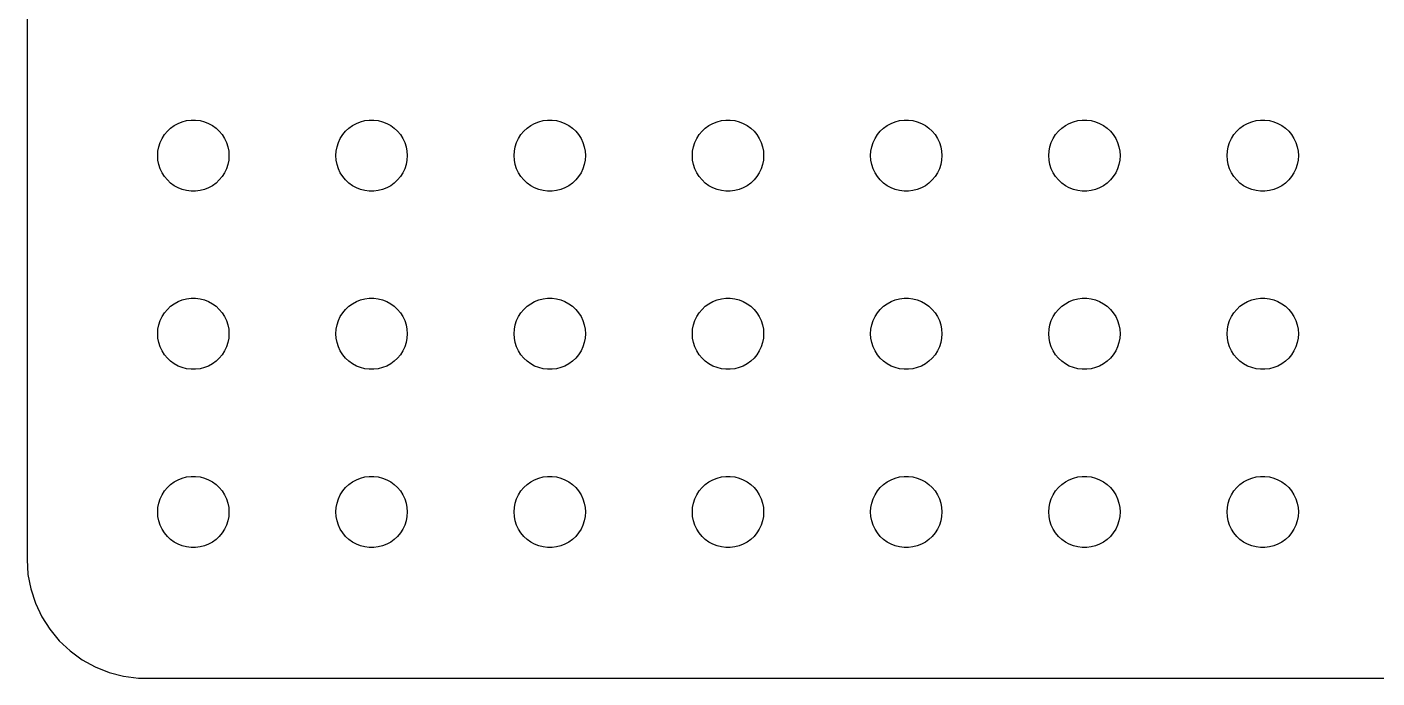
# Model space of a CAD drawing. Header units: metres. Extents: x -60 to 60, y -29 to 29.
# Drawn here: x -59.5 to -2.7, y -29.5 to -2.1 of the extents above; entities that cross this region are included whole.
import ezdxf

# ---------------------------------------------------------------- set-up
doc = ezdxf.new("R2010")
doc.units = ezdxf.units.M

msp = doc.modelspace()

# ---------------------------------------------------------------- linework, layer by layer
for p, q in [((-59.5, 24.5), (-59.5, -24.5)), ((-53.4561, -6.34422), (-53.3037, -6.23351)), ((-53.3037, -6.23351), (-53.1387, -6.14275)), ((-53.1387, -6.14275), (-52.9635, -6.07341)), ((-52.9635, -6.07341), (-52.7811, -6.02657)), ((-52.7811, -6.02657), (-52.5942, -6.00294)), ((-52.5942, -6.00294), (-52.4058, -6.00294)), ((-52.4058, -6.00294), (-52.2189, -6.02657)), ((-52.2189, -6.02657), (-52.0365, -6.07341)), ((-52.0365, -6.07341), (-51.8613, -6.14275)), ((-51.8613, -6.14275), (-51.6963, -6.23351)), ((-51.6963, -6.23351), (-51.5439, -6.34422)), ((-45.9561, -6.34422), (-45.8037, -6.23351)), ((-45.8037, -6.23351), (-45.6387, -6.14275)), ((-45.6387, -6.14275), (-45.4635, -6.07341)), ((-45.4635, -6.07341), (-45.2811, -6.02657)), ((-45.2811, -6.02657), (-45.0942, -6.00294)), ((-45.0942, -6.00294), (-44.9058, -6.00294)), ((-44.9058, -6.00294), (-44.7189, -6.02657)), ((-44.7189, -6.02657), (-44.5365, -6.07341)), ((-44.5365, -6.07341), (-44.3613, -6.14275)), ((-44.3613, -6.14275), (-44.1963, -6.23351)), ((-44.1963, -6.23351), (-44.0439, -6.34422)), ((-38.4561, -6.34422), (-38.3037, -6.23351)), ((-38.3037, -6.23351), (-38.1387, -6.14275)), ((-38.1387, -6.14275), (-37.9635, -6.07341)), ((-37.9635, -6.07341), (-37.7811, -6.02657)), ((-37.7811, -6.02657), (-37.5942, -6.00294)), ((-37.5942, -6.00294), (-37.4058, -6.00294)), ((-37.4058, -6.00294), (-37.2189, -6.02657)), ((-37.2189, -6.02657), (-37.0365, -6.07341)), ((-37.0365, -6.07341), (-36.8613, -6.14275)), ((-36.8613, -6.14275), (-36.6963, -6.23351)), ((-36.6963, -6.23351), (-36.5439, -6.34422)), ((-30.9561, -6.34422), (-30.8037, -6.23351)), ((-30.8037, -6.23351), (-30.6387, -6.14275)), ((-30.6387, -6.14275), (-30.4635, -6.07341)), ((-30.4635, -6.07341), (-30.2811, -6.02657)), ((-30.2811, -6.02657), (-30.0942, -6.00294)), ((-30.0942, -6.00294), (-29.9058, -6.00294)), ((-29.9058, -6.00294), (-29.7189, -6.02657)), ((-29.7189, -6.02657), (-29.5365, -6.07341)), ((-29.5365, -6.07341), (-29.3613, -6.14275)), ((-29.3613, -6.14275), (-29.1963, -6.23351)), ((-29.1963, -6.23351), (-29.0439, -6.34422)), ((-23.4561, -6.34422), (-23.3037, -6.23351)), ((-23.3037, -6.23351), (-23.1387, -6.14275)), ((-23.1387, -6.14275), (-22.9635, -6.07341)), ((-22.9635, -6.07341), (-22.7811, -6.02657)), ((-22.7811, -6.02657), (-22.5942, -6.00294)), ((-22.5942, -6.00294), (-22.4058, -6.00294)), ((-22.4058, -6.00294), (-22.2189, -6.02657)), ((-22.2189, -6.02657), (-22.0365, -6.07341)), ((-22.0365, -6.07341), (-21.8613, -6.14275)), ((-21.8613, -6.14275), (-21.6963, -6.23351)), ((-21.6963, -6.23351), (-21.5439, -6.34422)), ((-15.9561, -6.34422), (-15.8037, -6.23351)), ((-15.8037, -6.23351), (-15.6387, -6.14275)), ((-15.6387, -6.14275), (-15.4635, -6.07341)), ((-15.4635, -6.07341), (-15.2811, -6.02657)), ((-15.2811, -6.02657), (-15.0942, -6.00294)), ((-15.0942, -6.00294), (-14.9058, -6.00294)), ((-14.9058, -6.00294), (-14.7189, -6.02657)), ((-14.7189, -6.02657), (-14.5365, -6.07341)), ((-14.5365, -6.07341), (-14.3613, -6.14275)), ((-14.3613, -6.14275), (-14.1963, -6.23351)), ((-14.1963, -6.23351), (-14.0439, -6.34422)), ((-8.45613, -6.34422), (-8.30373, -6.23351)), ((-8.30373, -6.23351), (-8.13866, -6.14275)), ((-8.13866, -6.14275), (-7.96352, -6.07341)), ((-7.96352, -6.07341), (-7.78107, -6.02657)), ((-7.78107, -6.02657), (-7.59418, -6.00294)), ((-7.59418, -6.00294), (-7.40581, -6.00294)), ((-7.40581, -6.00294), (-7.21892, -6.02657)), ((-7.21892, -6.02657), (-7.03647, -6.07341)), ((-7.03647, -6.07341), (-6.86133, -6.14275)), ((-6.86133, -6.14275), (-6.69626, -6.23351)), ((-6.69626, -6.23351), (-6.54385, -6.34422)), ((-53.8947, -6.9478), (-53.8145, -6.77736)), ((-53.8145, -6.77736), (-53.7135, -6.61832)), ((-53.7135, -6.61832), (-53.5934, -6.47318)), ((-53.5934, -6.47318), (-53.4561, -6.34422)), ((-51.5439, -6.34422), (-51.4065, -6.47318)), ((-51.4065, -6.47318), (-51.2865, -6.61832)), ((-51.2865, -6.61832), (-51.1855, -6.77736)), ((-51.1855, -6.77736), (-51.1053, -6.9478)), ((-46.3947, -6.9478), (-46.3145, -6.77736)), ((-46.3145, -6.77736), (-46.2135, -6.61832)), ((-46.2135, -6.61832), (-46.0934, -6.47318)), ((-46.0934, -6.47318), (-45.9561, -6.34422)), ((-44.0439, -6.34422), (-43.9065, -6.47318)), ((-43.9065, -6.47318), (-43.7865, -6.61832)), ((-43.7865, -6.61832), (-43.6855, -6.77736)), ((-43.6855, -6.77736), (-43.6053, -6.9478)), ((-38.8947, -6.9478), (-38.8145, -6.77736)), ((-38.8145, -6.77736), (-38.7135, -6.61832)), ((-38.7135, -6.61832), (-38.5934, -6.47318)), ((-38.5934, -6.47318), (-38.4561, -6.34422)), ((-36.5439, -6.34422), (-36.4065, -6.47318)), ((-36.4065, -6.47318), (-36.2865, -6.61832)), ((-36.2865, -6.61832), (-36.1855, -6.77736)), ((-36.1855, -6.77736), (-36.1053, -6.9478)), ((-31.3947, -6.9478), (-31.3145, -6.77736)), ((-31.3145, -6.77736), (-31.2135, -6.61832)), ((-31.2135, -6.61832), (-31.0934, -6.47318)), ((-31.0934, -6.47318), (-30.9561, -6.34422)), ((-29.0439, -6.34422), (-28.9065, -6.47318)), ((-28.9065, -6.47318), (-28.7865, -6.61832)), ((-28.7865, -6.61832), (-28.6855, -6.77736)), ((-28.6855, -6.77736), (-28.6053, -6.9478)), ((-23.8947, -6.9478), (-23.8145, -6.77736)), ((-23.8145, -6.77736), (-23.7135, -6.61832)), ((-23.7135, -6.61832), (-23.5934, -6.47318)), ((-23.5934, -6.47318), (-23.4561, -6.34422)), ((-21.5439, -6.34422), (-21.4065, -6.47318)), ((-21.4065, -6.47318), (-21.2865, -6.61832)), ((-21.2865, -6.61832), (-21.1855, -6.77736)), ((-21.1855, -6.77736), (-21.1053, -6.9478)), ((-16.3947, -6.9478), (-16.3145, -6.77736)), ((-16.3145, -6.77736), (-16.2135, -6.61832)), ((-16.2135, -6.61832), (-16.0934, -6.47318)), ((-16.0934, -6.47318), (-15.9561, -6.34422)), ((-14.0439, -6.34422), (-13.9065, -6.47318)), ((-13.9065, -6.47318), (-13.7865, -6.61832)), ((-13.7865, -6.61832), (-13.6855, -6.77736)), ((-13.6855, -6.77736), (-13.6053, -6.9478)), ((-8.89465, -6.9478), (-8.81445, -6.77736)), ((-8.81445, -6.77736), (-8.71352, -6.61832)), ((-8.71352, -6.61832), (-8.59344, -6.47318)), ((-8.59344, -6.47318), (-8.45613, -6.34422)), ((-6.54385, -6.34422), (-6.40654, -6.47318)), ((-6.40654, -6.47318), (-6.28647, -6.61832)), ((-6.28647, -6.61832), (-6.18553, -6.77736)), ((-6.18553, -6.77736), (-6.10533, -6.9478)), ((-54, -7.5), (-53.9882, -7.312)), ((-53.9882, -7.312), (-53.9529, -7.12695)), ((-53.9529, -7.12695), (-53.8947, -6.9478)), ((-51.1053, -6.9478), (-51.0471, -7.12695)), ((-51.0471, -7.12695), (-51.0118, -7.312)), ((-51.0118, -7.312), (-51, -7.5)), ((-46.5, -7.5), (-46.4882, -7.312)), ((-46.4882, -7.312), (-46.4529, -7.12695)), ((-46.4529, -7.12695), (-46.3947, -6.9478)), ((-43.6053, -6.9478), (-43.5471, -7.12695)), ((-43.5471, -7.12695), (-43.5118, -7.312)), ((-43.5118, -7.312), (-43.5, -7.5)), ((-39, -7.5), (-38.9882, -7.312)), ((-38.9882, -7.312), (-38.9529, -7.12695)), ((-38.9529, -7.12695), (-38.8947, -6.9478)), ((-36.1053, -6.9478), (-36.0471, -7.12695)), ((-36.0471, -7.12695), (-36.0118, -7.312)), ((-36.0118, -7.312), (-36, -7.5)), ((-31.5, -7.5), (-31.4882, -7.312)), ((-31.4882, -7.312), (-31.4529, -7.12695)), ((-31.4529, -7.12695), (-31.3947, -6.9478)), ((-28.6053, -6.9478), (-28.5471, -7.12695)), ((-28.5471, -7.12695), (-28.5118, -7.312)), ((-28.5118, -7.312), (-28.5, -7.5)), ((-24, -7.5), (-23.9882, -7.312)), ((-23.9882, -7.312), (-23.9529, -7.12695)), ((-23.9529, -7.12695), (-23.8947, -6.9478)), ((-21.1053, -6.9478), (-21.0471, -7.12695)), ((-21.0471, -7.12695), (-21.0118, -7.312)), ((-21.0118, -7.312), (-21, -7.5)), ((-16.5, -7.5), (-16.4882, -7.312)), ((-16.4882, -7.312), (-16.4529, -7.12695)), ((-16.4529, -7.12695), (-16.3947, -6.9478)), ((-13.6053, -6.9478), (-13.5471, -7.12695)), ((-13.5471, -7.12695), (-13.5118, -7.312)), ((-13.5118, -7.312), (-13.5, -7.5)), ((-9, -7.5), (-8.98816, -7.312)), ((-8.98816, -7.312), (-8.95287, -7.12695)), ((-8.95287, -7.12695), (-8.89465, -6.9478)), ((-6.10533, -6.9478), (-6.04712, -7.12695)), ((-6.04712, -7.12695), (-6.01183, -7.312)), ((-6.01183, -7.312), (-6, -7.5)), ((-53.9882, -7.68799), (-54, -7.5)), ((-53.9529, -7.87303), (-53.9882, -7.68799)), ((-53.8947, -8.05219), (-53.9529, -7.87303)), ((-51.0471, -7.87303), (-51.1053, -8.05219)), ((-51.0118, -7.68799), (-51.0471, -7.87303)), ((-51, -7.5), (-51.0118, -7.68799)), ((-46.4882, -7.68799), (-46.5, -7.5)), ((-46.4529, -7.87303), (-46.4882, -7.68799)), ((-46.3947, -8.05219), (-46.4529, -7.87303)), ((-43.5471, -7.87303), (-43.6053, -8.05219)), ((-43.5118, -7.68799), (-43.5471, -7.87303)), ((-43.5, -7.5), (-43.5118, -7.68799)), ((-38.9882, -7.68799), (-39, -7.5)), ((-38.9529, -7.87303), (-38.9882, -7.68799)), ((-38.8947, -8.05219), (-38.9529, -7.87303)), ((-36.0471, -7.87303), (-36.1053, -8.05219)), ((-36.0118, -7.68799), (-36.0471, -7.87303)), ((-36, -7.5), (-36.0118, -7.68799)), ((-31.4882, -7.68799), (-31.5, -7.5)), ((-31.4529, -7.87303), (-31.4882, -7.68799)), ((-31.3947, -8.05219), (-31.4529, -7.87303)), ((-28.5471, -7.87303), (-28.6053, -8.05219)), ((-28.5118, -7.68799), (-28.5471, -7.87303)), ((-28.5, -7.5), (-28.5118, -7.68799)), ((-23.9882, -7.68799), (-24, -7.5)), ((-23.9529, -7.87303), (-23.9882, -7.68799)), ((-23.8947, -8.05219), (-23.9529, -7.87303)), ((-21.0471, -7.87303), (-21.1053, -8.05219)), ((-21.0118, -7.68799), (-21.0471, -7.87303)), ((-21, -7.5), (-21.0118, -7.68799)), ((-16.4882, -7.68799), (-16.5, -7.5)), ((-16.4529, -7.87303), (-16.4882, -7.68799)), ((-16.3947, -8.05219), (-16.4529, -7.87303)), ((-13.5471, -7.87303), (-13.6053, -8.05219)), ((-13.5118, -7.68799), (-13.5471, -7.87303)), ((-13.5, -7.5), (-13.5118, -7.68799)), ((-8.98816, -7.68799), (-9, -7.5)), ((-8.95287, -7.87303), (-8.98816, -7.68799)), ((-8.89465, -8.05219), (-8.95287, -7.87303)), ((-6.04712, -7.87303), (-6.10533, -8.05219)), ((-6.01183, -7.68799), (-6.04712, -7.87303)), ((-6, -7.5), (-6.01183, -7.68799)), ((-53.8145, -8.22263), (-53.8947, -8.05219)), ((-53.7135, -8.38167), (-53.8145, -8.22263)), ((-53.5934, -8.52681), (-53.7135, -8.38167)), ((-51.2865, -8.38167), (-51.4065, -8.52681)), ((-51.1855, -8.22263), (-51.2865, -8.38167)), ((-51.1053, -8.05219), (-51.1855, -8.22263)), ((-46.3145, -8.22263), (-46.3947, -8.05219)), ((-46.2135, -8.38167), (-46.3145, -8.22263)), ((-46.0934, -8.52681), (-46.2135, -8.38167)), ((-43.7865, -8.38167), (-43.9065, -8.52681)), ((-43.6855, -8.22263), (-43.7865, -8.38167)), ((-43.6053, -8.05219), (-43.6855, -8.22263)), ((-38.8145, -8.22263), (-38.8947, -8.05219)), ((-38.7135, -8.38167), (-38.8145, -8.22263)), ((-38.5934, -8.52681), (-38.7135, -8.38167)), ((-36.2865, -8.38167), (-36.4065, -8.52681)), ((-36.1855, -8.22263), (-36.2865, -8.38167)), ((-36.1053, -8.05219), (-36.1855, -8.22263)), ((-31.3145, -8.22263), (-31.3947, -8.05219)), ((-31.2135, -8.38167), (-31.3145, -8.22263)), ((-31.0934, -8.52681), (-31.2135, -8.38167)), ((-28.7865, -8.38167), (-28.9065, -8.52681)), ((-28.6855, -8.22263), (-28.7865, -8.38167)), ((-28.6053, -8.05219), (-28.6855, -8.22263)), ((-23.8145, -8.22263), (-23.8947, -8.05219)), ((-23.7135, -8.38167), (-23.8145, -8.22263)), ((-23.5934, -8.52681), (-23.7135, -8.38167)), ((-21.2865, -8.38167), (-21.4065, -8.52681)), ((-21.1855, -8.22263), (-21.2865, -8.38167)), ((-21.1053, -8.05219), (-21.1855, -8.22263)), ((-16.3145, -8.22263), (-16.3947, -8.05219)), ((-16.2135, -8.38167), (-16.3145, -8.22263)), ((-16.0934, -8.52681), (-16.2135, -8.38167)), ((-13.7865, -8.38167), (-13.9065, -8.52681)), ((-13.6855, -8.22263), (-13.7865, -8.38167)), ((-13.6053, -8.05219), (-13.6855, -8.22263)), ((-8.81445, -8.22263), (-8.89465, -8.05219)), ((-8.71352, -8.38167), (-8.81445, -8.22263)), ((-8.59344, -8.52681), (-8.71352, -8.38167)), ((-6.28647, -8.38167), (-6.40654, -8.52681)), ((-6.18553, -8.22263), (-6.28647, -8.38167)), ((-6.10533, -8.05219), (-6.18553, -8.22263)), ((-53.4561, -8.65576), (-53.5934, -8.52681)), ((-53.3037, -8.76648), (-53.4561, -8.65576)), ((-53.1387, -8.85724), (-53.3037, -8.76648)), ((-52.9635, -8.92657), (-53.1387, -8.85724)), ((-52.7811, -8.97342), (-52.9635, -8.92657)), ((-52.5942, -8.99704), (-52.7811, -8.97342)), ((-52.4058, -8.99704), (-52.5942, -8.99704)), ((-52.2189, -8.97342), (-52.4058, -8.99704)), ((-52.0365, -8.92657), (-52.2189, -8.97342)), ((-51.8613, -8.85724), (-52.0365, -8.92657)), ((-51.6963, -8.76648), (-51.8613, -8.85724)), ((-51.5439, -8.65576), (-51.6963, -8.76648)), ((-51.4065, -8.52681), (-51.5439, -8.65576)), ((-45.9561, -8.65576), (-46.0934, -8.52681)), ((-45.8037, -8.76648), (-45.9561, -8.65576)), ((-45.6387, -8.85724), (-45.8037, -8.76648)), ((-45.4635, -8.92657), (-45.6387, -8.85724)), ((-45.2811, -8.97342), (-45.4635, -8.92657)), ((-45.0942, -8.99704), (-45.2811, -8.97342)), ((-44.9058, -8.99704), (-45.0942, -8.99704)), ((-44.7189, -8.97342), (-44.9058, -8.99704)), ((-44.5365, -8.92657), (-44.7189, -8.97342)), ((-44.3613, -8.85724), (-44.5365, -8.92657)), ((-44.1963, -8.76648), (-44.3613, -8.85724)), ((-44.0439, -8.65576), (-44.1963, -8.76648)), ((-43.9065, -8.52681), (-44.0439, -8.65576)), ((-38.4561, -8.65576), (-38.5934, -8.52681)), ((-38.3037, -8.76648), (-38.4561, -8.65576)), ((-38.1387, -8.85724), (-38.3037, -8.76648)), ((-37.9635, -8.92657), (-38.1387, -8.85724)), ((-37.7811, -8.97342), (-37.9635, -8.92657)), ((-37.5942, -8.99704), (-37.7811, -8.97342)), ((-37.4058, -8.99704), (-37.5942, -8.99704)), ((-37.2189, -8.97342), (-37.4058, -8.99704)), ((-37.0365, -8.92657), (-37.2189, -8.97342)), ((-36.8613, -8.85724), (-37.0365, -8.92657)), ((-36.6963, -8.76648), (-36.8613, -8.85724)), ((-36.5439, -8.65576), (-36.6963, -8.76648)), ((-36.4065, -8.52681), (-36.5439, -8.65576)), ((-30.9561, -8.65576), (-31.0934, -8.52681)), ((-30.8037, -8.76648), (-30.9561, -8.65576)), ((-30.6387, -8.85724), (-30.8037, -8.76648)), ((-30.4635, -8.92657), (-30.6387, -8.85724)), ((-30.2811, -8.97342), (-30.4635, -8.92657)), ((-30.0942, -8.99704), (-30.2811, -8.97342)), ((-29.9058, -8.99704), (-30.0942, -8.99704)), ((-29.7189, -8.97342), (-29.9058, -8.99704)), ((-29.5365, -8.92657), (-29.7189, -8.97342)), ((-29.3613, -8.85724), (-29.5365, -8.92657)), ((-29.1963, -8.76648), (-29.3613, -8.85724)), ((-29.0439, -8.65576), (-29.1963, -8.76648)), ((-28.9065, -8.52681), (-29.0439, -8.65576)), ((-23.4561, -8.65576), (-23.5934, -8.52681)), ((-23.3037, -8.76648), (-23.4561, -8.65576)), ((-23.1387, -8.85724), (-23.3037, -8.76648)), ((-22.9635, -8.92657), (-23.1387, -8.85724)), ((-22.7811, -8.97342), (-22.9635, -8.92657)), ((-22.5942, -8.99704), (-22.7811, -8.97342)), ((-22.4058, -8.99704), (-22.5942, -8.99704)), ((-22.2189, -8.97342), (-22.4058, -8.99704)), ((-22.0365, -8.92657), (-22.2189, -8.97342)), ((-21.8613, -8.85724), (-22.0365, -8.92657)), ((-21.6963, -8.76648), (-21.8613, -8.85724)), ((-21.5439, -8.65576), (-21.6963, -8.76648)), ((-21.4065, -8.52681), (-21.5439, -8.65576)), ((-15.9561, -8.65576), (-16.0934, -8.52681)), ((-15.8037, -8.76648), (-15.9561, -8.65576)), ((-15.6387, -8.85724), (-15.8037, -8.76648)), ((-15.4635, -8.92657), (-15.6387, -8.85724)), ((-15.2811, -8.97342), (-15.4635, -8.92657)), ((-15.0942, -8.99704), (-15.2811, -8.97342)), ((-14.9058, -8.99704), (-15.0942, -8.99704)), ((-14.7189, -8.97342), (-14.9058, -8.99704)), ((-14.5365, -8.92657), (-14.7189, -8.97342)), ((-14.3613, -8.85724), (-14.5365, -8.92657)), ((-14.1963, -8.76648), (-14.3613, -8.85724)), ((-14.0439, -8.65576), (-14.1963, -8.76648)), ((-13.9065, -8.52681), (-14.0439, -8.65576)), ((-8.45613, -8.65576), (-8.59344, -8.52681)), ((-8.30373, -8.76648), (-8.45613, -8.65576)), ((-8.13866, -8.85724), (-8.30373, -8.76648)), ((-7.96352, -8.92657), (-8.13866, -8.85724)), ((-7.78107, -8.97342), (-7.96352, -8.92657)), ((-7.59418, -8.99704), (-7.78107, -8.97342)), ((-7.40581, -8.99704), (-7.59418, -8.99704)), ((-7.21892, -8.97342), (-7.40581, -8.99704)), ((-7.03647, -8.92657), (-7.21892, -8.97342)), ((-6.86133, -8.85724), (-7.03647, -8.92657)), ((-6.69626, -8.76648), (-6.86133, -8.85724)), ((-6.54385, -8.65576), (-6.69626, -8.76648)), ((-6.40654, -8.52681), (-6.54385, -8.65576)), ((-53.1387, -13.6427), (-52.9635, -13.5734)), ((-52.9635, -13.5734), (-52.7811, -13.5266)), ((-52.7811, -13.5266), (-52.5942, -13.5029)), ((-52.5942, -13.5029), (-52.4058, -13.5029)), ((-52.4058, -13.5029), (-52.2189, -13.5266)), ((-52.2189, -13.5266), (-52.0365, -13.5734)), ((-52.0365, -13.5734), (-51.8613, -13.6427)), ((-45.6387, -13.6427), (-45.4635, -13.5734)), ((-45.4635, -13.5734), (-45.2811, -13.5266)), ((-45.2811, -13.5266), (-45.0942, -13.5029)), ((-45.0942, -13.5029), (-44.9058, -13.5029)), ((-44.9058, -13.5029), (-44.7189, -13.5266)), ((-44.7189, -13.5266), (-44.5365, -13.5734)), ((-44.5365, -13.5734), (-44.3613, -13.6427)), ((-38.1387, -13.6427), (-37.9635, -13.5734)), ((-37.9635, -13.5734), (-37.7811, -13.5266)), ((-37.7811, -13.5266), (-37.5942, -13.5029)), ((-37.5942, -13.5029), (-37.4058, -13.5029)), ((-37.4058, -13.5029), (-37.2189, -13.5266)), ((-37.2189, -13.5266), (-37.0365, -13.5734)), ((-37.0365, -13.5734), (-36.8613, -13.6427)), ((-30.6387, -13.6427), (-30.4635, -13.5734)), ((-30.4635, -13.5734), (-30.2811, -13.5266)), ((-30.2811, -13.5266), (-30.0942, -13.5029)), ((-30.0942, -13.5029), (-29.9058, -13.5029)), ((-29.9058, -13.5029), (-29.7189, -13.5266)), ((-29.7189, -13.5266), (-29.5365, -13.5734)), ((-29.5365, -13.5734), (-29.3613, -13.6427)), ((-23.1387, -13.6427), (-22.9635, -13.5734)), ((-22.9635, -13.5734), (-22.7811, -13.5266)), ((-22.7811, -13.5266), (-22.5942, -13.5029)), ((-22.5942, -13.5029), (-22.4058, -13.5029)), ((-22.4058, -13.5029), (-22.2189, -13.5266)), ((-22.2189, -13.5266), (-22.0365, -13.5734)), ((-22.0365, -13.5734), (-21.8613, -13.6427)), ((-15.6387, -13.6427), (-15.4635, -13.5734)), ((-15.4635, -13.5734), (-15.2811, -13.5266)), ((-15.2811, -13.5266), (-15.0942, -13.5029)), ((-15.0942, -13.5029), (-14.9058, -13.5029)), ((-14.9058, -13.5029), (-14.7189, -13.5266)), ((-14.7189, -13.5266), (-14.5365, -13.5734)), ((-14.5365, -13.5734), (-14.3613, -13.6427)), ((-8.13866, -13.6427), (-7.96352, -13.5734)), ((-7.96352, -13.5734), (-7.78107, -13.5266)), ((-7.78107, -13.5266), (-7.59418, -13.5029)), ((-7.59418, -13.5029), (-7.40581, -13.5029)), ((-7.40581, -13.5029), (-7.21892, -13.5266)), ((-7.21892, -13.5266), (-7.03647, -13.5734)), ((-7.03647, -13.5734), (-6.86133, -13.6427)), ((-53.8145, -14.2774), (-53.7135, -14.1183)), ((-53.7135, -14.1183), (-53.5934, -13.9732)), ((-53.5934, -13.9732), (-53.4561, -13.8442)), ((-53.4561, -13.8442), (-53.3037, -13.7335)), ((-53.3037, -13.7335), (-53.1387, -13.6427)), ((-51.8613, -13.6427), (-51.6963, -13.7335)), ((-51.6963, -13.7335), (-51.5439, -13.8442)), ((-51.5439, -13.8442), (-51.4065, -13.9732)), ((-51.4065, -13.9732), (-51.2865, -14.1183)), ((-51.2865, -14.1183), (-51.1855, -14.2774)), ((-46.3145, -14.2774), (-46.2135, -14.1183)), ((-46.2135, -14.1183), (-46.0934, -13.9732)), ((-46.0934, -13.9732), (-45.9561, -13.8442)), ((-45.9561, -13.8442), (-45.8037, -13.7335)), ((-45.8037, -13.7335), (-45.6387, -13.6427)), ((-44.3613, -13.6427), (-44.1963, -13.7335)), ((-44.1963, -13.7335), (-44.0439, -13.8442)), ((-44.0439, -13.8442), (-43.9065, -13.9732)), ((-43.9065, -13.9732), (-43.7865, -14.1183)), ((-43.7865, -14.1183), (-43.6855, -14.2774)), ((-38.8145, -14.2774), (-38.7135, -14.1183)), ((-38.7135, -14.1183), (-38.5934, -13.9732)), ((-38.5934, -13.9732), (-38.4561, -13.8442)), ((-38.4561, -13.8442), (-38.3037, -13.7335)), ((-38.3037, -13.7335), (-38.1387, -13.6427)), ((-36.8613, -13.6427), (-36.6963, -13.7335)), ((-36.6963, -13.7335), (-36.5439, -13.8442)), ((-36.5439, -13.8442), (-36.4065, -13.9732)), ((-36.4065, -13.9732), (-36.2865, -14.1183)), ((-36.2865, -14.1183), (-36.1855, -14.2774)), ((-31.3145, -14.2774), (-31.2135, -14.1183)), ((-31.2135, -14.1183), (-31.0934, -13.9732)), ((-31.0934, -13.9732), (-30.9561, -13.8442)), ((-30.9561, -13.8442), (-30.8037, -13.7335)), ((-30.8037, -13.7335), (-30.6387, -13.6427)), ((-29.3613, -13.6427), (-29.1963, -13.7335)), ((-29.1963, -13.7335), (-29.0439, -13.8442)), ((-29.0439, -13.8442), (-28.9065, -13.9732)), ((-28.9065, -13.9732), (-28.7865, -14.1183)), ((-28.7865, -14.1183), (-28.6855, -14.2774)), ((-23.8145, -14.2774), (-23.7135, -14.1183)), ((-23.7135, -14.1183), (-23.5934, -13.9732)), ((-23.5934, -13.9732), (-23.4561, -13.8442)), ((-23.4561, -13.8442), (-23.3037, -13.7335)), ((-23.3037, -13.7335), (-23.1387, -13.6427)), ((-21.8613, -13.6427), (-21.6963, -13.7335)), ((-21.6963, -13.7335), (-21.5439, -13.8442)), ((-21.5439, -13.8442), (-21.4065, -13.9732)), ((-21.4065, -13.9732), (-21.2865, -14.1183)), ((-21.2865, -14.1183), (-21.1855, -14.2774)), ((-16.3145, -14.2774), (-16.2135, -14.1183)), ((-16.2135, -14.1183), (-16.0934, -13.9732)), ((-16.0934, -13.9732), (-15.9561, -13.8442)), ((-15.9561, -13.8442), (-15.8037, -13.7335)), ((-15.8037, -13.7335), (-15.6387, -13.6427)), ((-14.3613, -13.6427), (-14.1963, -13.7335)), ((-14.1963, -13.7335), (-14.0439, -13.8442)), ((-14.0439, -13.8442), (-13.9065, -13.9732)), ((-13.9065, -13.9732), (-13.7865, -14.1183)), ((-13.7865, -14.1183), (-13.6855, -14.2774)), ((-8.81445, -14.2774), (-8.71352, -14.1183)), ((-8.71352, -14.1183), (-8.59344, -13.9732)), ((-8.59344, -13.9732), (-8.45613, -13.8442)), ((-8.45613, -13.8442), (-8.30373, -13.7335)), ((-8.30373, -13.7335), (-8.13866, -13.6427)), ((-6.86133, -13.6427), (-6.69626, -13.7335)), ((-6.69626, -13.7335), (-6.54385, -13.8442)), ((-6.54385, -13.8442), (-6.40654, -13.9732)), ((-6.40654, -13.9732), (-6.28647, -14.1183)), ((-6.28647, -14.1183), (-6.18553, -14.2774)), ((-53.9882, -14.812), (-53.9529, -14.627)), ((-53.9529, -14.627), (-53.8947, -14.4478)), ((-53.8947, -14.4478), (-53.8145, -14.2774)), ((-51.1855, -14.2774), (-51.1053, -14.4478)), ((-51.1053, -14.4478), (-51.0471, -14.627)), ((-51.0471, -14.627), (-51.0118, -14.812)), ((-46.4882, -14.812), (-46.4529, -14.627)), ((-46.4529, -14.627), (-46.3947, -14.4478)), ((-46.3947, -14.4478), (-46.3145, -14.2774)), ((-43.6855, -14.2774), (-43.6053, -14.4478)), ((-43.6053, -14.4478), (-43.5471, -14.627)), ((-43.5471, -14.627), (-43.5118, -14.812)), ((-38.9882, -14.812), (-38.9529, -14.627)), ((-38.9529, -14.627), (-38.8947, -14.4478)), ((-38.8947, -14.4478), (-38.8145, -14.2774)), ((-36.1855, -14.2774), (-36.1053, -14.4478)), ((-36.1053, -14.4478), (-36.0471, -14.627)), ((-36.0471, -14.627), (-36.0118, -14.812)), ((-31.4882, -14.812), (-31.4529, -14.627)), ((-31.4529, -14.627), (-31.3947, -14.4478)), ((-31.3947, -14.4478), (-31.3145, -14.2774)), ((-28.6855, -14.2774), (-28.6053, -14.4478)), ((-28.6053, -14.4478), (-28.5471, -14.627)), ((-28.5471, -14.627), (-28.5118, -14.812)), ((-23.9882, -14.812), (-23.9529, -14.627)), ((-23.9529, -14.627), (-23.8947, -14.4478)), ((-23.8947, -14.4478), (-23.8145, -14.2774)), ((-21.1855, -14.2774), (-21.1053, -14.4478)), ((-21.1053, -14.4478), (-21.0471, -14.627)), ((-21.0471, -14.627), (-21.0118, -14.812)), ((-16.4882, -14.812), (-16.4529, -14.627)), ((-16.4529, -14.627), (-16.3947, -14.4478)), ((-16.3947, -14.4478), (-16.3145, -14.2774)), ((-13.6855, -14.2774), (-13.6053, -14.4478)), ((-13.6053, -14.4478), (-13.5471, -14.627)), ((-13.5471, -14.627), (-13.5118, -14.812)), ((-8.98816, -14.812), (-8.95287, -14.627)), ((-8.95287, -14.627), (-8.89465, -14.4478)), ((-8.89465, -14.4478), (-8.81445, -14.2774)), ((-6.18553, -14.2774), (-6.10533, -14.4478)), ((-6.10533, -14.4478), (-6.04712, -14.627)), ((-6.04712, -14.627), (-6.01183, -14.812)), ((-54, -15), (-53.9882, -14.812)), ((-53.9882, -15.188), (-54, -15)), ((-53.9529, -15.373), (-53.9882, -15.188)), ((-51.0118, -15.188), (-51.0471, -15.373)), ((-51.0118, -14.812), (-51, -15)), ((-51, -15), (-51.0118, -15.188)), ((-46.5, -15), (-46.4882, -14.812)), ((-46.4882, -15.188), (-46.5, -15)), ((-46.4529, -15.373), (-46.4882, -15.188)), ((-43.5118, -15.188), (-43.5471, -15.373)), ((-43.5118, -14.812), (-43.5, -15)), ((-43.5, -15), (-43.5118, -15.188)), ((-39, -15), (-38.9882, -14.812)), ((-38.9882, -15.188), (-39, -15)), ((-38.9529, -15.373), (-38.9882, -15.188)), ((-36.0118, -15.188), (-36.0471, -15.373)), ((-36.0118, -14.812), (-36, -15)), ((-36, -15), (-36.0118, -15.188)), ((-31.5, -15), (-31.4882, -14.812)), ((-31.4882, -15.188), (-31.5, -15)), ((-31.4529, -15.373), (-31.4882, -15.188)), ((-28.5118, -15.188), (-28.5471, -15.373)), ((-28.5118, -14.812), (-28.5, -15)), ((-28.5, -15), (-28.5118, -15.188)), ((-24, -15), (-23.9882, -14.812)), ((-23.9882, -15.188), (-24, -15)), ((-23.9529, -15.373), (-23.9882, -15.188)), ((-21.0118, -15.188), (-21.0471, -15.373)), ((-21.0118, -14.812), (-21, -15)), ((-21, -15), (-21.0118, -15.188)), ((-16.5, -15), (-16.4882, -14.812)), ((-16.4882, -15.188), (-16.5, -15)), ((-16.4529, -15.373), (-16.4882, -15.188)), ((-13.5118, -15.188), (-13.5471, -15.373)), ((-13.5118, -14.812), (-13.5, -15)), ((-13.5, -15), (-13.5118, -15.188)), ((-9, -15), (-8.98816, -14.812)), ((-8.98816, -15.188), (-9, -15)), ((-8.95287, -15.373), (-8.98816, -15.188)), ((-6.01183, -15.188), (-6.04712, -15.373)), ((-6.01183, -14.812), (-6, -15)), ((-6, -15), (-6.01183, -15.188)), ((-53.8947, -15.5522), (-53.9529, -15.373)), ((-53.8145, -15.7226), (-53.8947, -15.5522)), ((-53.7135, -15.8817), (-53.8145, -15.7226)), ((-53.5934, -16.0268), (-53.7135, -15.8817)), ((-51.2865, -15.8817), (-51.4065, -16.0268)), ((-51.1855, -15.7226), (-51.2865, -15.8817)), ((-51.1053, -15.5522), (-51.1855, -15.7226)), ((-51.0471, -15.373), (-51.1053, -15.5522)), ((-46.3947, -15.5522), (-46.4529, -15.373)), ((-46.3145, -15.7226), (-46.3947, -15.5522)), ((-46.2135, -15.8817), (-46.3145, -15.7226)), ((-46.0934, -16.0268), (-46.2135, -15.8817)), ((-43.7865, -15.8817), (-43.9065, -16.0268)), ((-43.6855, -15.7226), (-43.7865, -15.8817)), ((-43.6053, -15.5522), (-43.6855, -15.7226)), ((-43.5471, -15.373), (-43.6053, -15.5522)), ((-38.8947, -15.5522), (-38.9529, -15.373)), ((-38.8145, -15.7226), (-38.8947, -15.5522)), ((-38.7135, -15.8817), (-38.8145, -15.7226)), ((-38.5934, -16.0268), (-38.7135, -15.8817)), ((-36.2865, -15.8817), (-36.4065, -16.0268)), ((-36.1855, -15.7226), (-36.2865, -15.8817)), ((-36.1053, -15.5522), (-36.1855, -15.7226)), ((-36.0471, -15.373), (-36.1053, -15.5522)), ((-31.3947, -15.5522), (-31.4529, -15.373)), ((-31.3145, -15.7226), (-31.3947, -15.5522)), ((-31.2135, -15.8817), (-31.3145, -15.7226)), ((-31.0934, -16.0268), (-31.2135, -15.8817)), ((-28.7865, -15.8817), (-28.9065, -16.0268)), ((-28.6855, -15.7226), (-28.7865, -15.8817)), ((-28.6053, -15.5522), (-28.6855, -15.7226)), ((-28.5471, -15.373), (-28.6053, -15.5522)), ((-23.8947, -15.5522), (-23.9529, -15.373)), ((-23.8145, -15.7226), (-23.8947, -15.5522)), ((-23.7135, -15.8817), (-23.8145, -15.7226)), ((-23.5934, -16.0268), (-23.7135, -15.8817)), ((-21.2865, -15.8817), (-21.4065, -16.0268)), ((-21.1855, -15.7226), (-21.2865, -15.8817)), ((-21.1053, -15.5522), (-21.1855, -15.7226)), ((-21.0471, -15.373), (-21.1053, -15.5522)), ((-16.3947, -15.5522), (-16.4529, -15.373)), ((-16.3145, -15.7226), (-16.3947, -15.5522)), ((-16.2135, -15.8817), (-16.3145, -15.7226)), ((-16.0934, -16.0268), (-16.2135, -15.8817)), ((-13.7865, -15.8817), (-13.9065, -16.0268)), ((-13.6855, -15.7226), (-13.7865, -15.8817)), ((-13.6053, -15.5522), (-13.6855, -15.7226)), ((-13.5471, -15.373), (-13.6053, -15.5522)), ((-8.89465, -15.5522), (-8.95287, -15.373)), ((-8.81445, -15.7226), (-8.89465, -15.5522)), ((-8.71352, -15.8817), (-8.81445, -15.7226)), ((-8.59344, -16.0268), (-8.71352, -15.8817)), ((-6.28647, -15.8817), (-6.40654, -16.0268)), ((-6.18553, -15.7226), (-6.28647, -15.8817)), ((-6.10533, -15.5522), (-6.18553, -15.7226)), ((-6.04712, -15.373), (-6.10533, -15.5522)), ((-53.4561, -16.1558), (-53.5934, -16.0268)), ((-53.3037, -16.2665), (-53.4561, -16.1558)), ((-53.1387, -16.3572), (-53.3037, -16.2665)), ((-52.9635, -16.4266), (-53.1387, -16.3572)), ((-52.7811, -16.4734), (-52.9635, -16.4266)), ((-52.5942, -16.497), (-52.7811, -16.4734)), ((-52.2189, -16.4734), (-52.4058, -16.497)), ((-52.0365, -16.4266), (-52.2189, -16.4734)), ((-51.8613, -16.3572), (-52.0365, -16.4266)), ((-51.6963, -16.2665), (-51.8613, -16.3572)), ((-51.5439, -16.1558), (-51.6963, -16.2665)), ((-51.4065, -16.0268), (-51.5439, -16.1558)), ((-45.9561, -16.1558), (-46.0934, -16.0268)), ((-45.8037, -16.2665), (-45.9561, -16.1558)), ((-45.6387, -16.3572), (-45.8037, -16.2665)), ((-45.4635, -16.4266), (-45.6387, -16.3572)), ((-45.2811, -16.4734), (-45.4635, -16.4266)), ((-45.0942, -16.497), (-45.2811, -16.4734)), ((-44.7189, -16.4734), (-44.9058, -16.497)), ((-44.5365, -16.4266), (-44.7189, -16.4734)), ((-44.3613, -16.3572), (-44.5365, -16.4266)), ((-44.1963, -16.2665), (-44.3613, -16.3572)), ((-44.0439, -16.1558), (-44.1963, -16.2665)), ((-43.9065, -16.0268), (-44.0439, -16.1558)), ((-38.4561, -16.1558), (-38.5934, -16.0268)), ((-38.3037, -16.2665), (-38.4561, -16.1558)), ((-38.1387, -16.3572), (-38.3037, -16.2665)), ((-37.9635, -16.4266), (-38.1387, -16.3572)), ((-37.7811, -16.4734), (-37.9635, -16.4266)), ((-37.5942, -16.497), (-37.7811, -16.4734)), ((-37.2189, -16.4734), (-37.4058, -16.497)), ((-37.0365, -16.4266), (-37.2189, -16.4734)), ((-36.8613, -16.3572), (-37.0365, -16.4266)), ((-36.6963, -16.2665), (-36.8613, -16.3572)), ((-36.5439, -16.1558), (-36.6963, -16.2665)), ((-36.4065, -16.0268), (-36.5439, -16.1558)), ((-30.9561, -16.1558), (-31.0934, -16.0268)), ((-30.8037, -16.2665), (-30.9561, -16.1558)), ((-30.6387, -16.3572), (-30.8037, -16.2665)), ((-30.4635, -16.4266), (-30.6387, -16.3572)), ((-30.2811, -16.4734), (-30.4635, -16.4266)), ((-30.0942, -16.497), (-30.2811, -16.4734)), ((-29.7189, -16.4734), (-29.9058, -16.497)), ((-29.5365, -16.4266), (-29.7189, -16.4734)), ((-29.3613, -16.3572), (-29.5365, -16.4266)), ((-29.1963, -16.2665), (-29.3613, -16.3572)), ((-29.0439, -16.1558), (-29.1963, -16.2665)), ((-28.9065, -16.0268), (-29.0439, -16.1558)), ((-23.4561, -16.1558), (-23.5934, -16.0268)), ((-23.3037, -16.2665), (-23.4561, -16.1558)), ((-23.1387, -16.3572), (-23.3037, -16.2665)), ((-22.9635, -16.4266), (-23.1387, -16.3572)), ((-22.7811, -16.4734), (-22.9635, -16.4266)), ((-22.5942, -16.497), (-22.7811, -16.4734)), ((-22.2189, -16.4734), (-22.4058, -16.497)), ((-22.0365, -16.4266), (-22.2189, -16.4734)), ((-21.8613, -16.3572), (-22.0365, -16.4266)), ((-21.6963, -16.2665), (-21.8613, -16.3572)), ((-21.5439, -16.1558), (-21.6963, -16.2665)), ((-21.4065, -16.0268), (-21.5439, -16.1558)), ((-15.9561, -16.1558), (-16.0934, -16.0268)), ((-15.8037, -16.2665), (-15.9561, -16.1558)), ((-15.6387, -16.3572), (-15.8037, -16.2665)), ((-15.4635, -16.4266), (-15.6387, -16.3572)), ((-15.2811, -16.4734), (-15.4635, -16.4266)), ((-15.0942, -16.497), (-15.2811, -16.4734)), ((-14.7189, -16.4734), (-14.9058, -16.497)), ((-14.5365, -16.4266), (-14.7189, -16.4734)), ((-14.3613, -16.3572), (-14.5365, -16.4266)), ((-14.1963, -16.2665), (-14.3613, -16.3572)), ((-14.0439, -16.1558), (-14.1963, -16.2665)), ((-13.9065, -16.0268), (-14.0439, -16.1558)), ((-8.45613, -16.1558), (-8.59344, -16.0268)), ((-8.30373, -16.2665), (-8.45613, -16.1558)), ((-8.13866, -16.3572), (-8.30373, -16.2665)), ((-7.96352, -16.4266), (-8.13866, -16.3572)), ((-7.78107, -16.4734), (-7.96352, -16.4266)), ((-7.59418, -16.497), (-7.78107, -16.4734)), ((-7.21892, -16.4734), (-7.40581, -16.497)), ((-7.03647, -16.4266), (-7.21892, -16.4734)), ((-6.86133, -16.3572), (-7.03647, -16.4266)), ((-6.69626, -16.2665), (-6.86133, -16.3572)), ((-6.54385, -16.1558), (-6.69626, -16.2665)), ((-6.40654, -16.0268), (-6.54385, -16.1558)), ((-52.4058, -16.497), (-52.5942, -16.497)), ((-44.9058, -16.497), (-45.0942, -16.497)), ((-37.4058, -16.497), (-37.5942, -16.497)), ((-29.9058, -16.497), (-30.0942, -16.497)), ((-22.4058, -16.497), (-22.5942, -16.497)), ((-14.9058, -16.497), (-15.0942, -16.497)), ((-7.40581, -16.497), (-7.59418, -16.497)), ((-52.7811, -21.0266), (-52.5942, -21.003)), ((-52.5942, -21.003), (-52.4058, -21.003)), ((-52.4058, -21.003), (-52.2189, -21.0266)), ((-45.2811, -21.0266), (-45.0942, -21.003)), ((-45.0942, -21.003), (-44.9058, -21.003)), ((-44.9058, -21.003), (-44.7189, -21.0266)), ((-37.7811, -21.0266), (-37.5942, -21.003)), ((-37.5942, -21.003), (-37.4058, -21.003)), ((-37.4058, -21.003), (-37.2189, -21.0266)), ((-30.2811, -21.0266), (-30.0942, -21.003)), ((-30.0942, -21.003), (-29.9058, -21.003)), ((-29.9058, -21.003), (-29.7189, -21.0266)), ((-22.7811, -21.0266), (-22.5942, -21.003)), ((-22.5942, -21.003), (-22.4058, -21.003)), ((-22.4058, -21.003), (-22.2189, -21.0266)), ((-15.2811, -21.0266), (-15.0942, -21.003)), ((-15.0942, -21.003), (-14.9058, -21.003)), ((-14.9058, -21.003), (-14.7189, -21.0266)), ((-7.78107, -21.0266), (-7.59418, -21.003)), ((-7.59418, -21.003), (-7.40581, -21.003)), ((-7.40581, -21.003), (-7.21892, -21.0266)), ((-53.7135, -21.6183), (-53.5934, -21.4732)), ((-53.5934, -21.4732), (-53.4561, -21.3442)), ((-53.4561, -21.3442), (-53.3037, -21.2335)), ((-53.3037, -21.2335), (-53.1387, -21.1427)), ((-53.1387, -21.1427), (-52.9635, -21.0734)), ((-52.9635, -21.0734), (-52.7811, -21.0266)), ((-52.2189, -21.0266), (-52.0365, -21.0734)), ((-52.0365, -21.0734), (-51.8613, -21.1427)), ((-51.8613, -21.1427), (-51.6963, -21.2335)), ((-51.6963, -21.2335), (-51.5439, -21.3442)), ((-51.5439, -21.3442), (-51.4065, -21.4732)), ((-51.4065, -21.4732), (-51.2865, -21.6183)), ((-46.2135, -21.6183), (-46.0934, -21.4732)), ((-46.0934, -21.4732), (-45.9561, -21.3442)), ((-45.9561, -21.3442), (-45.8037, -21.2335)), ((-45.8037, -21.2335), (-45.6387, -21.1427)), ((-45.6387, -21.1427), (-45.4635, -21.0734)), ((-45.4635, -21.0734), (-45.2811, -21.0266)), ((-44.7189, -21.0266), (-44.5365, -21.0734)), ((-44.5365, -21.0734), (-44.3613, -21.1427)), ((-44.3613, -21.1427), (-44.1963, -21.2335)), ((-44.1963, -21.2335), (-44.0439, -21.3442)), ((-44.0439, -21.3442), (-43.9065, -21.4732)), ((-43.9065, -21.4732), (-43.7865, -21.6183)), ((-38.7135, -21.6183), (-38.5934, -21.4732)), ((-38.5934, -21.4732), (-38.4561, -21.3442)), ((-38.4561, -21.3442), (-38.3037, -21.2335)), ((-38.3037, -21.2335), (-38.1387, -21.1427)), ((-38.1387, -21.1427), (-37.9635, -21.0734)), ((-37.9635, -21.0734), (-37.7811, -21.0266)), ((-37.2189, -21.0266), (-37.0365, -21.0734)), ((-37.0365, -21.0734), (-36.8613, -21.1427)), ((-36.8613, -21.1427), (-36.6963, -21.2335)), ((-36.6963, -21.2335), (-36.5439, -21.3442)), ((-36.5439, -21.3442), (-36.4065, -21.4732)), ((-36.4065, -21.4732), (-36.2865, -21.6183)), ((-31.2135, -21.6183), (-31.0934, -21.4732)), ((-31.0934, -21.4732), (-30.9561, -21.3442)), ((-30.9561, -21.3442), (-30.8037, -21.2335)), ((-30.8037, -21.2335), (-30.6387, -21.1427)), ((-30.6387, -21.1427), (-30.4635, -21.0734)), ((-30.4635, -21.0734), (-30.2811, -21.0266)), ((-29.7189, -21.0266), (-29.5365, -21.0734)), ((-29.5365, -21.0734), (-29.3613, -21.1427)), ((-29.3613, -21.1427), (-29.1963, -21.2335)), ((-29.1963, -21.2335), (-29.0439, -21.3442)), ((-29.0439, -21.3442), (-28.9065, -21.4732)), ((-28.9065, -21.4732), (-28.7865, -21.6183)), ((-23.7135, -21.6183), (-23.5934, -21.4732)), ((-23.5934, -21.4732), (-23.4561, -21.3442)), ((-23.4561, -21.3442), (-23.3037, -21.2335)), ((-23.3037, -21.2335), (-23.1387, -21.1427)), ((-23.1387, -21.1427), (-22.9635, -21.0734)), ((-22.9635, -21.0734), (-22.7811, -21.0266)), ((-22.2189, -21.0266), (-22.0365, -21.0734)), ((-22.0365, -21.0734), (-21.8613, -21.1427)), ((-21.8613, -21.1427), (-21.6963, -21.2335)), ((-21.6963, -21.2335), (-21.5439, -21.3442)), ((-21.5439, -21.3442), (-21.4065, -21.4732)), ((-21.4065, -21.4732), (-21.2865, -21.6183)), ((-16.2135, -21.6183), (-16.0934, -21.4732)), ((-16.0934, -21.4732), (-15.9561, -21.3442)), ((-15.9561, -21.3442), (-15.8037, -21.2335)), ((-15.8037, -21.2335), (-15.6387, -21.1427)), ((-15.6387, -21.1427), (-15.4635, -21.0734)), ((-15.4635, -21.0734), (-15.2811, -21.0266)), ((-14.7189, -21.0266), (-14.5365, -21.0734)), ((-14.5365, -21.0734), (-14.3613, -21.1427)), ((-14.3613, -21.1427), (-14.1963, -21.2335)), ((-14.1963, -21.2335), (-14.0439, -21.3442)), ((-14.0439, -21.3442), (-13.9065, -21.4732)), ((-13.9065, -21.4732), (-13.7865, -21.6183)), ((-8.71352, -21.6183), (-8.59344, -21.4732)), ((-8.59344, -21.4732), (-8.45613, -21.3442)), ((-8.45613, -21.3442), (-8.30373, -21.2335)), ((-8.30373, -21.2335), (-8.13866, -21.1427)), ((-8.13866, -21.1427), (-7.96352, -21.0734)), ((-7.96352, -21.0734), (-7.78107, -21.0266)), ((-7.21892, -21.0266), (-7.03647, -21.0734)), ((-7.03647, -21.0734), (-6.86133, -21.1427)), ((-6.86133, -21.1427), (-6.69626, -21.2335)), ((-6.69626, -21.2335), (-6.54385, -21.3442)), ((-6.54385, -21.3442), (-6.40654, -21.4732)), ((-6.40654, -21.4732), (-6.28647, -21.6183)), ((-53.9882, -22.312), (-53.9529, -22.127)), ((-53.9529, -22.127), (-53.8947, -21.9478)), ((-53.8947, -21.9478), (-53.8145, -21.7774)), ((-53.8145, -21.7774), (-53.7135, -21.6183)), ((-51.2865, -21.6183), (-51.1855, -21.7774)), ((-51.1855, -21.7774), (-51.1053, -21.9478)), ((-51.1053, -21.9478), (-51.0471, -22.127)), ((-51.0471, -22.127), (-51.0118, -22.312)), ((-46.4882, -22.312), (-46.4529, -22.127)), ((-46.4529, -22.127), (-46.3947, -21.9478)), ((-46.3947, -21.9478), (-46.3145, -21.7774)), ((-46.3145, -21.7774), (-46.2135, -21.6183)), ((-43.7865, -21.6183), (-43.6855, -21.7774)), ((-43.6855, -21.7774), (-43.6053, -21.9478)), ((-43.6053, -21.9478), (-43.5471, -22.127)), ((-43.5471, -22.127), (-43.5118, -22.312)), ((-38.9882, -22.312), (-38.9529, -22.127)), ((-38.9529, -22.127), (-38.8947, -21.9478)), ((-38.8947, -21.9478), (-38.8145, -21.7774)), ((-38.8145, -21.7774), (-38.7135, -21.6183)), ((-36.2865, -21.6183), (-36.1855, -21.7774)), ((-36.1855, -21.7774), (-36.1053, -21.9478)), ((-36.1053, -21.9478), (-36.0471, -22.127)), ((-36.0471, -22.127), (-36.0118, -22.312)), ((-31.4882, -22.312), (-31.4529, -22.127)), ((-31.4529, -22.127), (-31.3947, -21.9478)), ((-31.3947, -21.9478), (-31.3145, -21.7774)), ((-31.3145, -21.7774), (-31.2135, -21.6183)), ((-28.7865, -21.6183), (-28.6855, -21.7774)), ((-28.6855, -21.7774), (-28.6053, -21.9478)), ((-28.6053, -21.9478), (-28.5471, -22.127)), ((-28.5471, -22.127), (-28.5118, -22.312)), ((-23.9882, -22.312), (-23.9529, -22.127)), ((-23.9529, -22.127), (-23.8947, -21.9478)), ((-23.8947, -21.9478), (-23.8145, -21.7774)), ((-23.8145, -21.7774), (-23.7135, -21.6183)), ((-21.2865, -21.6183), (-21.1855, -21.7774)), ((-21.1855, -21.7774), (-21.1053, -21.9478)), ((-21.1053, -21.9478), (-21.0471, -22.127)), ((-21.0471, -22.127), (-21.0118, -22.312)), ((-16.4882, -22.312), (-16.4529, -22.127)), ((-16.4529, -22.127), (-16.3947, -21.9478)), ((-16.3947, -21.9478), (-16.3145, -21.7774)), ((-16.3145, -21.7774), (-16.2135, -21.6183)), ((-13.7865, -21.6183), (-13.6855, -21.7774)), ((-13.6855, -21.7774), (-13.6053, -21.9478)), ((-13.6053, -21.9478), (-13.5471, -22.127)), ((-13.5471, -22.127), (-13.5118, -22.312)), ((-8.98816, -22.312), (-8.95287, -22.127)), ((-8.95287, -22.127), (-8.89465, -21.9478)), ((-8.89465, -21.9478), (-8.81445, -21.7774)), ((-8.81445, -21.7774), (-8.71352, -21.6183)), ((-6.28647, -21.6183), (-6.18553, -21.7774)), ((-6.18553, -21.7774), (-6.10533, -21.9478)), ((-6.10533, -21.9478), (-6.04712, -22.127)), ((-6.04712, -22.127), (-6.01183, -22.312)), ((-54, -22.5), (-53.9882, -22.312)), ((-53.9882, -22.688), (-54, -22.5)), ((-53.9529, -22.873), (-53.9882, -22.688)), ((-51.0118, -22.688), (-51.0471, -22.873)), ((-51.0118, -22.312), (-51, -22.5)), ((-51, -22.5), (-51.0118, -22.688)), ((-46.5, -22.5), (-46.4882, -22.312)), ((-46.4882, -22.688), (-46.5, -22.5)), ((-46.4529, -22.873), (-46.4882, -22.688)), ((-43.5118, -22.688), (-43.5471, -22.873)), ((-43.5118, -22.312), (-43.5, -22.5)), ((-43.5, -22.5), (-43.5118, -22.688)), ((-39, -22.5), (-38.9882, -22.312)), ((-38.9882, -22.688), (-39, -22.5)), ((-38.9529, -22.873), (-38.9882, -22.688)), ((-36.0118, -22.688), (-36.0471, -22.873)), ((-36.0118, -22.312), (-36, -22.5)), ((-36, -22.5), (-36.0118, -22.688)), ((-31.5, -22.5), (-31.4882, -22.312)), ((-31.4882, -22.688), (-31.5, -22.5)), ((-31.4529, -22.873), (-31.4882, -22.688)), ((-28.5118, -22.688), (-28.5471, -22.873)), ((-28.5118, -22.312), (-28.5, -22.5)), ((-28.5, -22.5), (-28.5118, -22.688)), ((-24, -22.5), (-23.9882, -22.312)), ((-23.9882, -22.688), (-24, -22.5)), ((-23.9529, -22.873), (-23.9882, -22.688)), ((-21.0118, -22.688), (-21.0471, -22.873)), ((-21.0118, -22.312), (-21, -22.5)), ((-21, -22.5), (-21.0118, -22.688)), ((-16.5, -22.5), (-16.4882, -22.312)), ((-16.4882, -22.688), (-16.5, -22.5)), ((-16.4529, -22.873), (-16.4882, -22.688)), ((-13.5118, -22.688), (-13.5471, -22.873)), ((-13.5118, -22.312), (-13.5, -22.5)), ((-13.5, -22.5), (-13.5118, -22.688)), ((-9, -22.5), (-8.98816, -22.312)), ((-8.98816, -22.688), (-9, -22.5)), ((-8.95287, -22.873), (-8.98816, -22.688)), ((-6.01183, -22.688), (-6.04712, -22.873)), ((-6.01183, -22.312), (-6, -22.5)), ((-6, -22.5), (-6.01183, -22.688)), ((-53.8947, -23.0522), (-53.9529, -22.873)), ((-53.8145, -23.2226), (-53.8947, -23.0522)), ((-53.7135, -23.3817), (-53.8145, -23.2226)), ((-51.1855, -23.2226), (-51.2865, -23.3817)), ((-51.1053, -23.0522), (-51.1855, -23.2226)), ((-51.0471, -22.873), (-51.1053, -23.0522)), ((-46.3947, -23.0522), (-46.4529, -22.873)), ((-46.3145, -23.2226), (-46.3947, -23.0522)), ((-46.2135, -23.3817), (-46.3145, -23.2226)), ((-43.6855, -23.2226), (-43.7865, -23.3817)), ((-43.6053, -23.0522), (-43.6855, -23.2226)), ((-43.5471, -22.873), (-43.6053, -23.0522)), ((-38.8947, -23.0522), (-38.9529, -22.873)), ((-38.8145, -23.2226), (-38.8947, -23.0522)), ((-38.7135, -23.3817), (-38.8145, -23.2226)), ((-36.1855, -23.2226), (-36.2865, -23.3817)), ((-36.1053, -23.0522), (-36.1855, -23.2226)), ((-36.0471, -22.873), (-36.1053, -23.0522)), ((-31.3947, -23.0522), (-31.4529, -22.873)), ((-31.3145, -23.2226), (-31.3947, -23.0522)), ((-31.2135, -23.3817), (-31.3145, -23.2226)), ((-28.6855, -23.2226), (-28.7865, -23.3817)), ((-28.6053, -23.0522), (-28.6855, -23.2226)), ((-28.5471, -22.873), (-28.6053, -23.0522)), ((-23.8947, -23.0522), (-23.9529, -22.873)), ((-23.8145, -23.2226), (-23.8947, -23.0522)), ((-23.7135, -23.3817), (-23.8145, -23.2226)), ((-21.1855, -23.2226), (-21.2865, -23.3817)), ((-21.1053, -23.0522), (-21.1855, -23.2226)), ((-21.0471, -22.873), (-21.1053, -23.0522)), ((-16.3947, -23.0522), (-16.4529, -22.873)), ((-16.3145, -23.2226), (-16.3947, -23.0522)), ((-16.2135, -23.3817), (-16.3145, -23.2226)), ((-13.6855, -23.2226), (-13.7865, -23.3817)), ((-13.6053, -23.0522), (-13.6855, -23.2226)), ((-13.5471, -22.873), (-13.6053, -23.0522)), ((-8.89465, -23.0522), (-8.95287, -22.873)), ((-8.81445, -23.2226), (-8.89465, -23.0522)), ((-8.71352, -23.3817), (-8.81445, -23.2226)), ((-6.18553, -23.2226), (-6.28647, -23.3817)), ((-6.10533, -23.0522), (-6.18553, -23.2226)), ((-6.04712, -22.873), (-6.10533, -23.0522)), ((-53.5934, -23.5268), (-53.7135, -23.3817)), ((-53.4561, -23.6558), (-53.5934, -23.5268)), ((-53.3037, -23.7665), (-53.4561, -23.6558)), ((-53.1387, -23.8572), (-53.3037, -23.7665)), ((-52.9635, -23.9266), (-53.1387, -23.8572)), ((-51.8613, -23.8572), (-52.0365, -23.9266)), ((-51.6963, -23.7665), (-51.8613, -23.8572)), ((-51.5439, -23.6558), (-51.6963, -23.7665)), ((-51.4065, -23.5268), (-51.5439, -23.6558)), ((-51.2865, -23.3817), (-51.4065, -23.5268)), ((-46.0934, -23.5268), (-46.2135, -23.3817)), ((-45.9561, -23.6558), (-46.0934, -23.5268)), ((-45.8037, -23.7665), (-45.9561, -23.6558)), ((-45.6387, -23.8572), (-45.8037, -23.7665)), ((-45.4635, -23.9266), (-45.6387, -23.8572)), ((-44.3613, -23.8572), (-44.5365, -23.9266)), ((-44.1963, -23.7665), (-44.3613, -23.8572)), ((-44.0439, -23.6558), (-44.1963, -23.7665)), ((-43.9065, -23.5268), (-44.0439, -23.6558)), ((-43.7865, -23.3817), (-43.9065, -23.5268)), ((-38.5934, -23.5268), (-38.7135, -23.3817)), ((-38.4561, -23.6558), (-38.5934, -23.5268)), ((-38.3037, -23.7665), (-38.4561, -23.6558)), ((-38.1387, -23.8572), (-38.3037, -23.7665)), ((-37.9635, -23.9266), (-38.1387, -23.8572)), ((-36.8613, -23.8572), (-37.0365, -23.9266)), ((-36.6963, -23.7665), (-36.8613, -23.8572)), ((-36.5439, -23.6558), (-36.6963, -23.7665)), ((-36.4065, -23.5268), (-36.5439, -23.6558)), ((-36.2865, -23.3817), (-36.4065, -23.5268)), ((-31.0934, -23.5268), (-31.2135, -23.3817)), ((-30.9561, -23.6558), (-31.0934, -23.5268)), ((-30.8037, -23.7665), (-30.9561, -23.6558)), ((-30.6387, -23.8572), (-30.8037, -23.7665)), ((-30.4635, -23.9266), (-30.6387, -23.8572)), ((-29.3613, -23.8572), (-29.5365, -23.9266)), ((-29.1963, -23.7665), (-29.3613, -23.8572)), ((-29.0439, -23.6558), (-29.1963, -23.7665)), ((-28.9065, -23.5268), (-29.0439, -23.6558)), ((-28.7865, -23.3817), (-28.9065, -23.5268)), ((-23.5934, -23.5268), (-23.7135, -23.3817)), ((-23.4561, -23.6558), (-23.5934, -23.5268)), ((-23.3037, -23.7665), (-23.4561, -23.6558)), ((-23.1387, -23.8572), (-23.3037, -23.7665)), ((-22.9635, -23.9266), (-23.1387, -23.8572)), ((-21.8613, -23.8572), (-22.0365, -23.9266)), ((-21.6963, -23.7665), (-21.8613, -23.8572)), ((-21.5439, -23.6558), (-21.6963, -23.7665)), ((-21.4065, -23.5268), (-21.5439, -23.6558)), ((-21.2865, -23.3817), (-21.4065, -23.5268)), ((-16.0934, -23.5268), (-16.2135, -23.3817)), ((-15.9561, -23.6558), (-16.0934, -23.5268)), ((-15.8037, -23.7665), (-15.9561, -23.6558)), ((-15.6387, -23.8572), (-15.8037, -23.7665)), ((-15.4635, -23.9266), (-15.6387, -23.8572)), ((-14.3613, -23.8572), (-14.5365, -23.9266)), ((-14.1963, -23.7665), (-14.3613, -23.8572)), ((-14.0439, -23.6558), (-14.1963, -23.7665)), ((-13.9065, -23.5268), (-14.0439, -23.6558)), ((-13.7865, -23.3817), (-13.9065, -23.5268)), ((-8.59344, -23.5268), (-8.71352, -23.3817)), ((-8.45613, -23.6558), (-8.59344, -23.5268)), ((-8.30373, -23.7665), (-8.45613, -23.6558)), ((-8.13866, -23.8572), (-8.30373, -23.7665)), ((-7.96352, -23.9266), (-8.13866, -23.8572)), ((-6.86133, -23.8572), (-7.03647, -23.9266)), ((-6.69626, -23.7665), (-6.86133, -23.8572)), ((-6.54385, -23.6558), (-6.69626, -23.7665)), ((-6.40654, -23.5268), (-6.54385, -23.6558)), ((-6.28647, -23.3817), (-6.40654, -23.5268)), ((-52.7811, -23.9734), (-52.9635, -23.9266)), ((-52.5942, -23.997), (-52.7811, -23.9734)), ((-52.4058, -23.997), (-52.5942, -23.997)), ((-52.2189, -23.9734), (-52.4058, -23.997)), ((-52.0365, -23.9266), (-52.2189, -23.9734)), ((-45.2811, -23.9734), (-45.4635, -23.9266)), ((-45.0942, -23.997), (-45.2811, -23.9734)), ((-44.9058, -23.997), (-45.0942, -23.997)), ((-44.7189, -23.9734), (-44.9058, -23.997)), ((-44.5365, -23.9266), (-44.7189, -23.9734)), ((-37.7811, -23.9734), (-37.9635, -23.9266)), ((-37.5942, -23.997), (-37.7811, -23.9734)), ((-37.4058, -23.997), (-37.5942, -23.997)), ((-37.2189, -23.9734), (-37.4058, -23.997)), ((-37.0365, -23.9266), (-37.2189, -23.9734)), ((-30.2811, -23.9734), (-30.4635, -23.9266)), ((-30.0942, -23.997), (-30.2811, -23.9734)), ((-29.9058, -23.997), (-30.0942, -23.997)), ((-29.7189, -23.9734), (-29.9058, -23.997)), ((-29.5365, -23.9266), (-29.7189, -23.9734)), ((-22.7811, -23.9734), (-22.9635, -23.9266)), ((-22.5942, -23.997), (-22.7811, -23.9734)), ((-22.4058, -23.997), (-22.5942, -23.997)), ((-22.2189, -23.9734), (-22.4058, -23.997)), ((-22.0365, -23.9266), (-22.2189, -23.9734)), ((-15.2811, -23.9734), (-15.4635, -23.9266)), ((-15.0942, -23.997), (-15.2811, -23.9734)), ((-14.9058, -23.997), (-15.0942, -23.997)), ((-14.7189, -23.9734), (-14.9058, -23.997)), ((-14.5365, -23.9266), (-14.7189, -23.9734)), ((-7.78107, -23.9734), (-7.96352, -23.9266)), ((-7.59418, -23.997), (-7.78107, -23.9734)), ((-7.40581, -23.997), (-7.59418, -23.997)), ((-7.21892, -23.9734), (-7.40581, -23.997)), ((-7.03647, -23.9266), (-7.21892, -23.9734)), ((-59.5, -24.5), (-59.4606, -25.1267)), ((-59.4606, -25.1267), (-59.3429, -25.7434)), ((-59.3429, -25.7434), (-59.1489, -26.3406)), ((-59.1489, -26.3406), (-58.8815, -26.9088)), ((-58.8815, -26.9088), (-58.5451, -27.4389)), ((-58.5451, -27.4389), (-58.1448, -27.9227)), ((-58.1448, -27.9227), (-57.6871, -28.3526)), ((-57.6871, -28.3526), (-57.1791, -28.7216)), ((-57.1791, -28.7216), (-56.6289, -29.0241)), ((-56.6289, -29.0241), (-56.0451, -29.2553)), ((-56.0451, -29.2553), (-55.4369, -29.4114)), ((-55.4369, -29.4114), (-54.8139, -29.4901)), ((-54.8139, -29.4901), (54.8139, -29.4901))]:
    msp.add_line(p, q)

doc.saveas('drawing.dxf')
